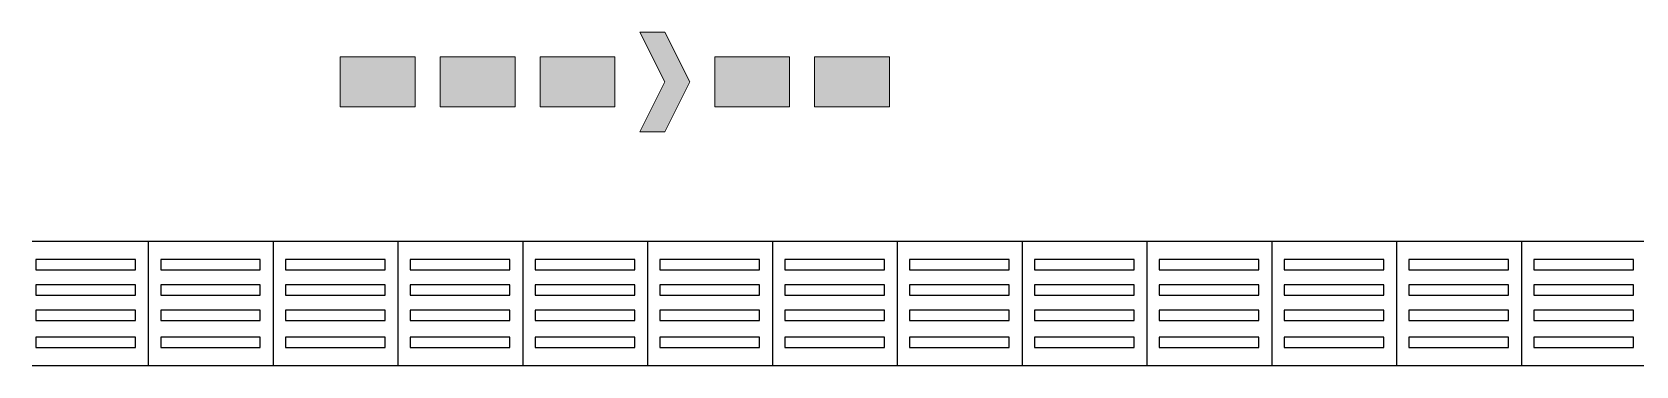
# Model space of a CAD drawing. Header units: metres. Extents: x 341 to 459, y 1341 to 1425.
# Drawn here: x 367.392 to 370.604, y 1377.068 to 1377.737 of the extents above; entities that cross this region are included whole.
import ezdxf
from ezdxf.enums import TextEntityAlignment as Align

# ---------------------------------------------------------------- set-up
doc = ezdxf.new("R2010")
doc.units = ezdxf.units.M
doc.layers.add('INC_EQUIP', color=10, linetype='Continuous', lineweight=20)
doc.layers.add('INC_PLACAS', color=10, linetype='Continuous', lineweight=20)
doc.layers.add('Itens de detalhe', color=7, linetype='Continuous')
doc.layers.add('Notas de texto-1', color=7, linetype='Continuous')
doc.styles.add('ROMANS', font='ROMANS.SHX')

# ---------------------------------------------------------------- blocks, each defined once
blk = doc.blocks.new('piso tatil')
at = {"layer": 'Itens de detalhe', "color": 252, "true_color": 0x939598, "extrusion": (0, 0, -1)}
for p, q in [((-144.4221, 27.6842), (-144.1893, 27.6842)), ((-144.4221, 27.6842), (-144.1893, 27.6842)), ((-144.1893, 27.6842), (-143.9393, 27.6842)), ((-144.1893, 27.6842), (-143.9393, 27.6842)), ((-144.1893, 27.6842), (-144.1893, 27.4342)), ((-144.1893, 27.6842), (-144.1893, 27.4342)), ((-143.9393, 27.6842), (-143.6893, 27.6842)), ((-143.9393, 27.6842), (-143.6893, 27.6842)), ((-143.9393, 27.6842), (-143.9393, 27.4342)), ((-143.9393, 27.6842), (-143.9393, 27.4342)), ((-143.6893, 27.6842), (-143.4393, 27.6842)), ((-143.6893, 27.6842), (-143.4393, 27.6842)), ((-143.6893, 27.6842), (-143.6893, 27.4342)), ((-143.6893, 27.6842), (-143.6893, 27.4342)), ((-143.4393, 27.6842), (-143.1893, 27.6842)), ((-143.4393, 27.6842), (-143.1893, 27.6842)), ((-143.4393, 27.6842), (-143.4393, 27.4342)), ((-143.4393, 27.6842), (-143.4393, 27.4342)), ((-143.1893, 27.6842), (-142.9393, 27.6842)), ((-143.1893, 27.6842), (-142.9393, 27.6842)), ((-143.1893, 27.6842), (-143.1893, 27.4342)), ((-143.1893, 27.6842), (-143.1893, 27.4342)), ((-142.9393, 27.6842), (-142.6893, 27.6842)), ((-142.9393, 27.6842), (-142.6893, 27.6842)), ((-142.9393, 27.6842), (-142.9393, 27.4342)), ((-142.9393, 27.6842), (-142.9393, 27.4342)), ((-142.6893, 27.6842), (-142.4393, 27.6842)), ((-142.6893, 27.6842), (-142.4393, 27.6842)), ((-142.6893, 27.6842), (-142.6893, 27.4342)), ((-142.6893, 27.6842), (-142.6893, 27.4342)), ((-142.4393, 27.6842), (-142.1893, 27.6842)), ((-142.4393, 27.6842), (-142.1893, 27.6842)), ((-142.4393, 27.6842), (-142.4393, 27.4342)), ((-142.4393, 27.6842), (-142.4393, 27.4342)), ((-142.1893, 27.6842), (-141.9393, 27.6842)), ((-142.1893, 27.6842), (-141.9393, 27.6842)), ((-142.1893, 27.6842), (-142.1893, 27.4342)), ((-142.1893, 27.6842), (-142.1893, 27.4342)), ((-141.9393, 27.6842), (-141.6893, 27.6842)), ((-141.9393, 27.6842), (-141.6893, 27.6842)), ((-141.9393, 27.6842), (-141.9393, 27.4342)), ((-141.9393, 27.6842), (-141.9393, 27.4342)), ((-141.6893, 27.6842), (-141.4393, 27.6842)), ((-141.6893, 27.6842), (-141.4393, 27.6842)), ((-141.6893, 27.6842), (-141.6893, 27.4342)), ((-141.6893, 27.6842), (-141.6893, 27.4342)), ((-141.4393, 27.6842), (-141.1893, 27.6842)), ((-141.4393, 27.6842), (-141.1893, 27.6842)), ((-141.4393, 27.6842), (-141.4393, 27.4342)), ((-141.4393, 27.6842), (-141.4393, 27.4342)), ((-144.215, 27.6473), (-144.4145, 27.6473)), ((-144.4145, 27.6473), (-144.4145, 27.6268)), ((-144.4145, 27.6268), (-144.215, 27.6268)), ((-144.215, 27.6268), (-144.215, 27.6473)), ((-143.965, 27.6473), (-144.1645, 27.6473)), ((-144.1645, 27.6473), (-144.1645, 27.6268)), ((-144.1645, 27.6268), (-143.965, 27.6268)), ((-143.965, 27.6268), (-143.965, 27.6473)), ((-143.715, 27.6473), (-143.9145, 27.6473)), ((-143.9145, 27.6473), (-143.9145, 27.6268)), ((-143.9145, 27.6268), (-143.715, 27.6268)), ((-143.715, 27.6268), (-143.715, 27.6473)), ((-143.465, 27.6473), (-143.6645, 27.6473)), ((-143.6645, 27.6473), (-143.6645, 27.6268)), ((-143.6645, 27.6268), (-143.465, 27.6268)), ((-143.465, 27.6268), (-143.465, 27.6473)), ((-143.215, 27.6473), (-143.4145, 27.6473)), ((-143.4145, 27.6473), (-143.4145, 27.6268)), ((-143.4145, 27.6268), (-143.215, 27.6268)), ((-143.215, 27.6268), (-143.215, 27.6473)), ((-142.965, 27.6473), (-143.1645, 27.6473)), ((-143.1645, 27.6473), (-143.1645, 27.6268)), ((-143.1645, 27.6268), (-142.965, 27.6268)), ((-142.965, 27.6268), (-142.965, 27.6473)), ((-142.715, 27.6473), (-142.9145, 27.6473)), ((-142.9145, 27.6473), (-142.9145, 27.6268)), ((-142.9145, 27.6268), (-142.715, 27.6268)), ((-142.715, 27.6268), (-142.715, 27.6473)), ((-142.465, 27.6473), (-142.6645, 27.6473)), ((-142.6645, 27.6473), (-142.6645, 27.6268)), ((-142.6645, 27.6268), (-142.465, 27.6268)), ((-142.465, 27.6268), (-142.465, 27.6473)), ((-142.215, 27.6473), (-142.4145, 27.6473)), ((-142.4145, 27.6473), (-142.4145, 27.6268)), ((-142.4145, 27.6268), (-142.215, 27.6268)), ((-142.215, 27.6268), (-142.215, 27.6473)), ((-141.965, 27.6473), (-142.1645, 27.6473)), ((-142.1645, 27.6473), (-142.1645, 27.6268)), ((-142.1645, 27.6268), (-141.965, 27.6268)), ((-141.965, 27.6268), (-141.965, 27.6473)), ((-141.715, 27.6473), (-141.9145, 27.6473)), ((-141.9145, 27.6473), (-141.9145, 27.6268)), ((-141.9145, 27.6268), (-141.715, 27.6268)), ((-141.715, 27.6268), (-141.715, 27.6473)), ((-141.465, 27.6473), (-141.6645, 27.6473)), ((-141.6645, 27.6473), (-141.6645, 27.6268)), ((-141.6645, 27.6268), (-141.465, 27.6268)), ((-141.465, 27.6268), (-141.465, 27.6473)), ((-141.215, 27.6473), (-141.4145, 27.6473)), ((-141.4145, 27.6473), (-141.4145, 27.6268)), ((-141.4145, 27.6268), (-141.215, 27.6268)), ((-141.215, 27.6268), (-141.215, 27.6473)), ((-144.215, 27.5966), (-144.4145, 27.5966)), ((-144.4145, 27.5966), (-144.4145, 27.5761)), ((-144.215, 27.5761), (-144.215, 27.5966)), ((-143.965, 27.5966), (-144.1645, 27.5966)), ((-144.1645, 27.5966), (-144.1645, 27.5761)), ((-143.965, 27.5761), (-143.965, 27.5966)), ((-143.715, 27.5966), (-143.9145, 27.5966)), ((-143.9145, 27.5966), (-143.9145, 27.5761)), ((-143.715, 27.5761), (-143.715, 27.5966)), ((-143.465, 27.5966), (-143.6645, 27.5966)), ((-143.6645, 27.5966), (-143.6645, 27.5761)), ((-143.465, 27.5761), (-143.465, 27.5966)), ((-143.215, 27.5966), (-143.4145, 27.5966)), ((-143.4145, 27.5966), (-143.4145, 27.5761)), ((-143.215, 27.5761), (-143.215, 27.5966)), ((-142.965, 27.5966), (-143.1645, 27.5966)), ((-143.1645, 27.5966), (-143.1645, 27.5761)), ((-142.965, 27.5761), (-142.965, 27.5966)), ((-142.715, 27.5966), (-142.9145, 27.5966)), ((-142.9145, 27.5966), (-142.9145, 27.5761)), ((-142.715, 27.5761), (-142.715, 27.5966)), ((-142.465, 27.5966), (-142.6645, 27.5966)), ((-142.6645, 27.5966), (-142.6645, 27.5761)), ((-142.465, 27.5761), (-142.465, 27.5966)), ((-142.215, 27.5966), (-142.4145, 27.5966)), ((-142.4145, 27.5966), (-142.4145, 27.5761)), ((-142.215, 27.5761), (-142.215, 27.5966)), ((-141.965, 27.5966), (-142.1645, 27.5966)), ((-142.1645, 27.5966), (-142.1645, 27.5761)), ((-141.965, 27.5761), (-141.965, 27.5966)), ((-141.715, 27.5966), (-141.9145, 27.5966)), ((-141.9145, 27.5966), (-141.9145, 27.5761)), ((-141.715, 27.5761), (-141.715, 27.5966)), ((-141.465, 27.5966), (-141.6645, 27.5966)), ((-141.6645, 27.5966), (-141.6645, 27.5761)), ((-141.465, 27.5761), (-141.465, 27.5966)), ((-141.215, 27.5966), (-141.4145, 27.5966)), ((-141.4145, 27.5966), (-141.4145, 27.5761)), ((-141.215, 27.5761), (-141.215, 27.5966)), ((-144.4145, 27.5761), (-144.215, 27.5761)), ((-144.1645, 27.5761), (-143.965, 27.5761)), ((-143.9145, 27.5761), (-143.715, 27.5761)), ((-143.6645, 27.5761), (-143.465, 27.5761)), ((-143.4145, 27.5761), (-143.215, 27.5761)), ((-143.1645, 27.5761), (-142.965, 27.5761)), ((-142.9145, 27.5761), (-142.715, 27.5761)), ((-142.6645, 27.5761), (-142.465, 27.5761)), ((-142.4145, 27.5761), (-142.215, 27.5761)), ((-142.1645, 27.5761), (-141.965, 27.5761)), ((-141.9145, 27.5761), (-141.715, 27.5761)), ((-141.6645, 27.5761), (-141.465, 27.5761)), ((-141.4145, 27.5761), (-141.215, 27.5761)), ((-144.215, 27.5459), (-144.4145, 27.5459)), ((-144.4145, 27.5459), (-144.4145, 27.5254)), ((-144.215, 27.5254), (-144.215, 27.5459)), ((-143.965, 27.5459), (-144.1645, 27.5459)), ((-144.1645, 27.5459), (-144.1645, 27.5254)), ((-143.965, 27.5254), (-143.965, 27.5459)), ((-143.715, 27.5459), (-143.9145, 27.5459)), ((-143.9145, 27.5459), (-143.9145, 27.5254)), ((-143.715, 27.5254), (-143.715, 27.5459)), ((-143.465, 27.5459), (-143.6645, 27.5459)), ((-143.6645, 27.5459), (-143.6645, 27.5254)), ((-143.465, 27.5254), (-143.465, 27.5459)), ((-143.215, 27.5459), (-143.4145, 27.5459)), ((-143.4145, 27.5459), (-143.4145, 27.5254)), ((-143.215, 27.5254), (-143.215, 27.5459)), ((-142.965, 27.5459), (-143.1645, 27.5459)), ((-143.1645, 27.5459), (-143.1645, 27.5254)), ((-142.965, 27.5254), (-142.965, 27.5459)), ((-142.715, 27.5459), (-142.9145, 27.5459)), ((-142.9145, 27.5459), (-142.9145, 27.5254)), ((-142.715, 27.5254), (-142.715, 27.5459)), ((-142.465, 27.5459), (-142.6645, 27.5459)), ((-142.6645, 27.5459), (-142.6645, 27.5254)), ((-142.465, 27.5254), (-142.465, 27.5459)), ((-142.215, 27.5459), (-142.4145, 27.5459)), ((-142.4145, 27.5459), (-142.4145, 27.5254)), ((-142.215, 27.5254), (-142.215, 27.5459)), ((-141.965, 27.5459), (-142.1645, 27.5459)), ((-142.1645, 27.5459), (-142.1645, 27.5254)), ((-141.965, 27.5254), (-141.965, 27.5459)), ((-141.715, 27.5459), (-141.9145, 27.5459)), ((-141.9145, 27.5459), (-141.9145, 27.5254)), ((-141.715, 27.5254), (-141.715, 27.5459)), ((-141.465, 27.5459), (-141.6645, 27.5459)), ((-141.6645, 27.5459), (-141.6645, 27.5254)), ((-141.465, 27.5254), (-141.465, 27.5459)), ((-141.215, 27.5459), (-141.4145, 27.5459)), ((-141.4145, 27.5459), (-141.4145, 27.5254)), ((-141.215, 27.5254), (-141.215, 27.5459)), ((-144.4145, 27.5254), (-144.215, 27.5254)), ((-144.1645, 27.5254), (-143.965, 27.5254)), ((-143.9145, 27.5254), (-143.715, 27.5254)), ((-143.6645, 27.5254), (-143.465, 27.5254)), ((-143.4145, 27.5254), (-143.215, 27.5254)), ((-143.1645, 27.5254), (-142.965, 27.5254)), ((-142.9145, 27.5254), (-142.715, 27.5254)), ((-142.6645, 27.5254), (-142.465, 27.5254)), ((-142.4145, 27.5254), (-142.215, 27.5254)), ((-142.1645, 27.5254), (-141.965, 27.5254)), ((-141.9145, 27.5254), (-141.715, 27.5254)), ((-141.6645, 27.5254), (-141.465, 27.5254)), ((-141.4145, 27.5254), (-141.215, 27.5254)), ((-144.215, 27.4916), (-144.4145, 27.4916)), ((-144.4145, 27.4916), (-144.4145, 27.4712)), ((-144.4145, 27.4712), (-144.215, 27.4712)), ((-144.215, 27.4712), (-144.215, 27.4916)), ((-143.965, 27.4916), (-144.1645, 27.4916)), ((-144.1645, 27.4916), (-144.1645, 27.4712)), ((-144.1645, 27.4712), (-143.965, 27.4712)), ((-143.965, 27.4712), (-143.965, 27.4916)), ((-143.715, 27.4916), (-143.9145, 27.4916)), ((-143.9145, 27.4916), (-143.9145, 27.4712)), ((-143.9145, 27.4712), (-143.715, 27.4712)), ((-143.715, 27.4712), (-143.715, 27.4916)), ((-143.465, 27.4916), (-143.6645, 27.4916)), ((-143.6645, 27.4916), (-143.6645, 27.4712)), ((-143.6645, 27.4712), (-143.465, 27.4712)), ((-143.465, 27.4712), (-143.465, 27.4916)), ((-143.215, 27.4916), (-143.4145, 27.4916)), ((-143.4145, 27.4916), (-143.4145, 27.4712)), ((-143.4145, 27.4712), (-143.215, 27.4712)), ((-143.215, 27.4712), (-143.215, 27.4916)), ((-142.965, 27.4916), (-143.1645, 27.4916)), ((-143.1645, 27.4916), (-143.1645, 27.4712)), ((-143.1645, 27.4712), (-142.965, 27.4712)), ((-142.965, 27.4712), (-142.965, 27.4916)), ((-142.715, 27.4916), (-142.9145, 27.4916)), ((-142.9145, 27.4916), (-142.9145, 27.4712)), ((-142.9145, 27.4712), (-142.715, 27.4712)), ((-142.715, 27.4712), (-142.715, 27.4916)), ((-142.465, 27.4916), (-142.6645, 27.4916)), ((-142.6645, 27.4916), (-142.6645, 27.4712)), ((-142.6645, 27.4712), (-142.465, 27.4712)), ((-142.465, 27.4712), (-142.465, 27.4916)), ((-142.215, 27.4916), (-142.4145, 27.4916)), ((-142.4145, 27.4916), (-142.4145, 27.4712)), ((-142.4145, 27.4712), (-142.215, 27.4712)), ((-142.215, 27.4712), (-142.215, 27.4916)), ((-141.965, 27.4916), (-142.1645, 27.4916)), ((-142.1645, 27.4916), (-142.1645, 27.4712)), ((-142.1645, 27.4712), (-141.965, 27.4712)), ((-141.965, 27.4712), (-141.965, 27.4916)), ((-141.715, 27.4916), (-141.9145, 27.4916)), ((-141.9145, 27.4916), (-141.9145, 27.4712)), ((-141.9145, 27.4712), (-141.715, 27.4712)), ((-141.715, 27.4712), (-141.715, 27.4916)), ((-141.465, 27.4916), (-141.6645, 27.4916)), ((-141.6645, 27.4916), (-141.6645, 27.4712)), ((-141.6645, 27.4712), (-141.465, 27.4712)), ((-141.465, 27.4712), (-141.465, 27.4916)), ((-141.215, 27.4916), (-141.4145, 27.4916)), ((-141.4145, 27.4916), (-141.4145, 27.4712)), ((-141.4145, 27.4712), (-141.215, 27.4712)), ((-141.215, 27.4712), (-141.215, 27.4916)), ((-144.1893, 27.4342), (-144.4221, 27.4342)), ((-144.1893, 27.4342), (-144.4221, 27.4342)), ((-143.9393, 27.4342), (-144.1893, 27.4342)), ((-143.9393, 27.4342), (-144.1893, 27.4342)), ((-143.6893, 27.4342), (-143.9393, 27.4342)), ((-143.6893, 27.4342), (-143.9393, 27.4342)), ((-143.4393, 27.4342), (-143.6893, 27.4342)), ((-143.4393, 27.4342), (-143.6893, 27.4342)), ((-143.1893, 27.4342), (-143.4393, 27.4342)), ((-143.1893, 27.4342), (-143.4393, 27.4342)), ((-142.9393, 27.4342), (-143.1893, 27.4342)), ((-142.9393, 27.4342), (-143.1893, 27.4342)), ((-142.6893, 27.4342), (-142.9393, 27.4342)), ((-142.6893, 27.4342), (-142.9393, 27.4342)), ((-142.4393, 27.4342), (-142.6893, 27.4342)), ((-142.4393, 27.4342), (-142.6893, 27.4342)), ((-142.1893, 27.4342), (-142.4393, 27.4342)), ((-142.1893, 27.4342), (-142.4393, 27.4342)), ((-141.9393, 27.4342), (-142.1893, 27.4342)), ((-141.9393, 27.4342), (-142.1893, 27.4342)), ((-141.6893, 27.4342), (-141.9393, 27.4342)), ((-141.6893, 27.4342), (-141.9393, 27.4342)), ((-141.4393, 27.4342), (-141.6893, 27.4342)), ((-141.4393, 27.4342), (-141.6893, 27.4342)), ((-141.1893, 27.4342), (-141.4393, 27.4342)), ((-141.1893, 27.4342), (-141.4393, 27.4342))]:
    blk.add_line(p, q, dxfattribs=at)
blk = doc.blocks.new('*U71')
at = {"layer": 'INC_EQUIP'}
h = blk.add_hatch(color=256, dxfattribs=at)
h.paths.add_polyline_path([(0.5, -0.5), (2, -0.5), (2, 0.5), (0.5, 0.5)])
h.paths.add_polyline_path([(2.5, -0.5), (4, -0.5), (4, 0.5), (2.5, 0.5)])
h.paths.add_polyline_path([(-7, -0.5), (-5.5, -0.5), (-5.5, 0.5), (-7, 0.5)])
h.paths.add_polyline_path([(-5, -0.5), (-3.5, -0.5), (-3.5, 0.5), (-5, 0.5)])
h.paths.add_polyline_path([(-1, -1), (-0.5, 0), (-1, 1), (-0.5, 1), (0, 0), (-0.5, -1)])
h.paths.add_polyline_path([(-3, -0.5), (-1.5, -0.5), (-1.5, 0.5), (-3, 0.5)])
at = {"flags": 128}
blk.add_lwpolyline([(-7, -0.5), (-5.5, -0.5), (-5.5, 0.5), (-7, 0.5)], close=True, dxfattribs=at)
at = {"layer": 'INC_EQUIP', "flags": 128}
for points in [[(-1, -1), (-0.5, 0), (-1, 1), (-0.5, 1), (0, 0), (-0.5, -1)], [(-5, -0.5), (-3.5, -0.5), (-3.5, 0.5), (-5, 0.5)], [(-3, -0.5), (-1.5, -0.5), (-1.5, 0.5), (-3, 0.5)], [(0.5, -0.5), (2, -0.5), (2, 0.5), (0.5, 0.5)], [(2.5, -0.5), (4, -0.5), (4, 0.5), (2.5, 0.5)]]:
    blk.add_lwpolyline(points, close=True, dxfattribs=at)
at = {"layer": 'INC_PLACAS', "style": 'ROMANS', "width": 0.95}
for tag, flags, p in [('COD', 3, (-6.032, -1.332)), ('DESC', 3, (-5.74, -2.179)), ('X', 1, (-6.655, -3.053))]:
    blk.add_attdef(tag, text='', height=0.651, dxfattribs=dict(at, flags=flags)).set_placement(p, align=Align.MIDDLE_CENTER)

msp = doc.modelspace()

# ---------------------------------------------------------------- block references
at = {"layer": 'INC_EQUIP', "xscale": -0.1000000000000001, "yscale": 0.1000000000000001, "zscale": 0.1000000000000001, "rotation": 180}
msp.add_blockref('*U71', (368.709, 1377.6373, 0.0219), dxfattribs=at)
at = {"layer": 'Notas de texto-1', "color": 252, "true_color": 0x939598}
msp.add_blockref('piso tatil', (511.8138, 1349.634), dxfattribs=at)

doc.saveas('drawing.dxf')
